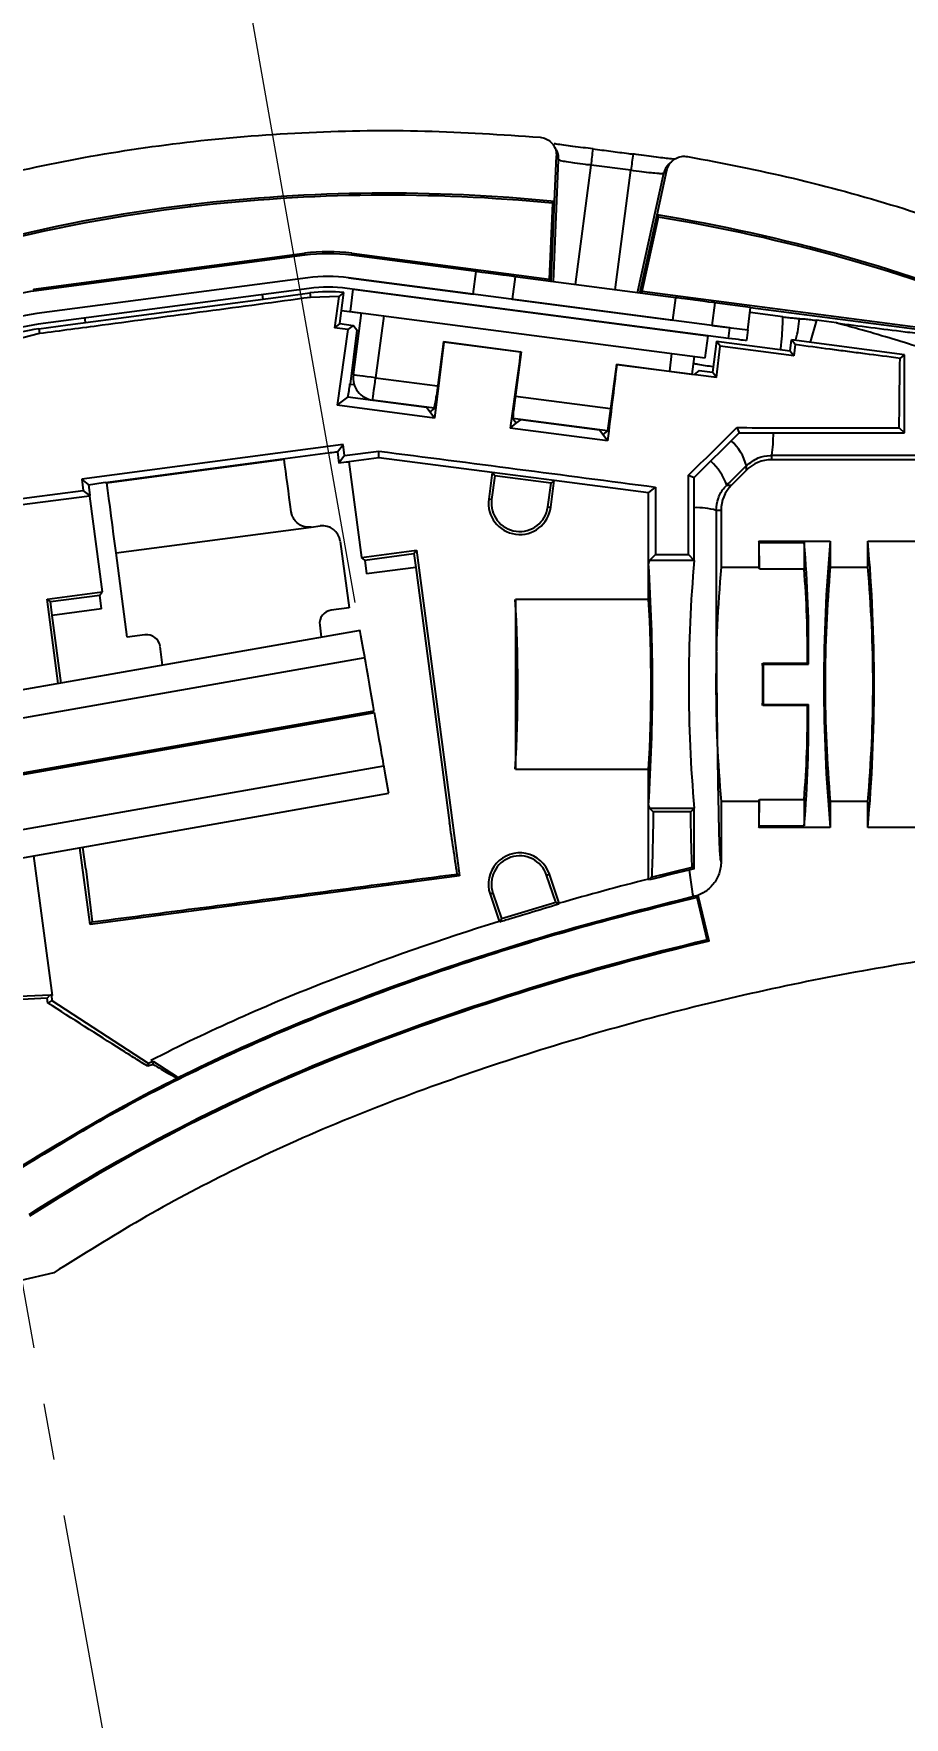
# Model space of a CAD drawing. Header units: millimetres. Extents: x 1 to 107, y 1 to 69.
# Drawn here: x 83.67 to 93.4, y 34.72 to 53.54 of the extents above; entities that cross this region are included whole.
import ezdxf

# ---------------------------------------------------------------- set-up
doc = ezdxf.new("R2010")
doc.units = ezdxf.units.MM
doc.header["$LTSCALE"] = 0.25
doc.linetypes.add('CENTERX2', pattern=[20.32, 12.7, -2.54, 2.54, -2.54])
doc.styles.add('SLDTEXTSTYLE0', font='TXT', dxfattribs={"width": 0.75})
doc.dimstyles.new('SLDDIMSTYLE0', dxfattribs={"dimtxt": 0.79375, "dimasz": 0.8255, "dimexe": 0, "dimexo": 0.0625, "dimgap": 0.198437, "dimtad": 0, "dimtih": 1, "dimtoh": 1, "dimrnd": 1e-09, "dimzin": 12, "dimdsep": 46, "dimtxsty": 'SLDTEXTSTYLE0', "dimsah": 1, "dimcen": 0.09, "dimadec": 0, "dimazin": 3, "dimtfac": 1, "dimtdec": 3, "dimtmove": 0, "dimatfit": 0, "dimfxl": 1, "dimfrac": 2, "dimtolj": 1, "dimtzin": 12, "dimarcsym": 0})
doc.dimstyles.new('SLDDIMSTYLE1', dxfattribs={"dimtxt": 0.79375, "dimasz": 0.8255, "dimexe": 0, "dimexo": 0.0625, "dimgap": 0.198437, "dimtad": 0, "dimtih": 1, "dimtoh": 1, "dimrnd": 1e-09, "dimzin": 12, "dimdsep": 46, "dimtxsty": 'SLDTEXTSTYLE0', "dimsah": 1, "dimcen": 0.09, "dimadec": 0, "dimazin": 3, "dimtfac": 1, "dimtofl": 0, "dimtmove": 0, "dimatfit": 3, "dimfxl": 1, "dimfrac": 2, "dimtolj": 1, "dimtzin": 12, "dimarcsym": 0})

# ---------------------------------------------------------------- blocks, each defined once
blk = doc.blocks.new('_D')
at = {"color": 7, "linetype": 'Continuous', "lineweight": 18}
for p, q in [((82.284, 46.634), (80.508, 56.707)), ((80.917, 44.924), (78.89, 56.421)), ((80.646, 55.925), (82.195, 56.198)), ((82.195, 56.198), (82.868, 56.198)), ((79.028, 55.64), (77.465, 55.364))]:
    blk.add_line(p, q, dxfattribs=at)
for centre, start, end in [((84.277, 56.117), 153.4349, 206.5651), ((83.809, 56.117), 333.4349, 26.5651)]:
    blk.add_arc(centre, 1.409, start, end, dxfattribs=at)
for points in [[(80.646, 55.925), (81.481, 55.943), (81.437, 56.193)], [(79.028, 55.64), (78.193, 55.621), (78.237, 55.371)]]:
    blk.add_solid(points, dxfattribs=at)
at = {"color": 7, "linetype": 'Continuous', "lineweight": 18, "insert": (83.017, 56.51), "char_height": 0.7937, "attachment_point": 1, "style": 'SLDTEXTSTYLE0'}
blk.add_mtext('1.64', dxfattribs=at)
blk = doc.blocks.new('_D_1')
at = {"color": 7, "linetype": 'Continuous', "lineweight": 18}
for p, q in [((87.265, 47.182), (85.881, 55.031)), ((86.019, 54.249), (83.774, 53.854)), ((80.917, 44.924), (79.339, 53.877)), ((79.476, 53.096), (81.721, 53.492))]:
    blk.add_line(p, q, dxfattribs=at)
for points in [[(86.019, 54.249), (85.184, 54.231), (85.228, 53.981)], [(79.476, 53.096), (80.311, 53.114), (80.267, 53.364)]]:
    blk.add_solid(points, dxfattribs=at)
at = {"color": 7, "linetype": 'Continuous', "lineweight": 18, "insert": (81.721, 54.066), "char_height": 0.7937, "attachment_point": 1, "style": 'SLDTEXTSTYLE0'}
blk.add_mtext('6.64', dxfattribs=at)

msp = doc.modelspace()

# ---------------------------------------------------------------- linework, layer by layer
at = {"color": 7, "linetype": 'Continuous', "lineweight": 25}
for p, q in [((89.494, 51.664), (89.515, 52.173)), ((90.348, 52.012), (89.904, 52.07)), ((90.64, 51.514), (90.75, 52.013)), ((85.425, 51.604), (85.423, 51.627)), ((89.47, 51.643), (89.434, 50.796)), ((89.455, 50.77), (89.494, 51.664)), ((89.494, 51.664), (89.47, 51.643)), ((90.447, 50.64), (90.64, 51.514)), ((90.474, 50.66), (90.657, 51.488)), ((90.657, 51.488), (90.64, 51.514)), ((83.672, 50.684), (86.7, 51.084)), ((86.703, 51.062), (83.675, 50.661)), ((86.7, 51.084), (86.703, 51.062)), ((87.227, 51.084), (87.224, 51.062)), ((88.618, 50.88), (87.224, 51.062)), ((87.227, 51.084), (89.434, 50.796)), ((88.585, 50.628), (88.618, 50.88)), ((89.053, 50.823), (89.02, 50.571)), ((90.849, 50.588), (89.053, 50.823)), ((83.672, 50.684), (83.675, 50.661)), ((86.736, 50.81), (83.709, 50.41)), ((86.752, 50.691), (83.724, 50.291)), ((86.434, 50.598), (86.758, 50.641)), ((86.758, 50.641), (86.765, 50.591)), ((87.14, 50.645), (87.083, 50.6)), ((87.094, 50.298), (87.14, 50.645)), ((91.439, 50.133), (87.176, 50.691)), ((91.455, 50.252), (87.191, 50.81)), ((87.191, 50.81), (88.585, 50.628)), ((87.213, 50.434), (87.245, 50.682)), ((87.245, 50.682), (91.211, 50.163)), ((89.434, 50.796), (89.455, 50.77)), ((90.447, 50.64), (90.474, 50.66)), ((90.474, 50.66), (93.725, 50.235)), ((84.055, 50.284), (86.434, 50.598)), ((86.236, 50.572), (86.229, 50.622)), ((87.083, 50.6), (86.765, 50.591)), ((87.083, 50.6), (87.034, 50.252)), ((89.02, 50.571), (90.816, 50.336)), ((90.816, 50.336), (90.849, 50.588)), ((91.284, 50.531), (91.251, 50.279)), ((91.686, 50.478), (91.284, 50.531)), ((91.653, 50.227), (91.686, 50.478)), ((83.731, 50.241), (84.055, 50.284)), ((87.094, 50.298), (87.034, 50.252)), ((87.094, 50.298), (87.244, 50.279)), ((87.346, 50.41), (87.113, 50.44)), ((87.244, 50.279), (87.183, 50.232)), ((87.213, 50.434), (91.179, 49.915)), ((87.286, 50.224), (87.244, 50.279)), ((87.246, 49.724), (87.337, 50.418)), ((87.585, 50.385), (87.494, 49.691)), ((91.251, 50.279), (91.653, 50.227)), ((92.047, 50.374), (91.679, 50.422)), ((92.644, 50.306), (92.421, 50.335)), ((83.738, 50.187), (83.381, 50.094)), ((83.731, 50.241), (83.738, 50.187)), ((87.183, 50.232), (87.034, 50.252)), ((87.183, 50.232), (87.066, 49.385)), ((87.286, 50.224), (87.208, 49.623)), ((87.286, 50.224), (87.311, 50.221)), ((88.257, 50.092), (88.153, 49.242)), ((88.252, 50.098), (88.174, 49.496)), ((88.252, 50.098), (88.257, 50.092)), ((88.252, 50.098), (89.122, 49.984)), ((89.115, 49.979), (88.257, 50.092)), ((91.179, 49.915), (91.211, 50.163)), ((91.304, 50.101), (91.259, 49.754)), ((91.346, 50.046), (91.304, 50.101)), ((91.304, 50.101), (92.127, 49.993)), ((91.439, 50.133), (91.455, 50.252)), ((91.653, 50.227), (91.638, 50.108)), ((92.127, 49.993), (92.143, 50.116)), ((92.184, 50.063), (92.143, 50.116)), ((93.404, 49.951), (92.143, 50.116)), ((89.122, 49.984), (89.043, 49.383)), ((89.122, 49.984), (89.115, 49.979)), ((91.055, 49.932), (91.029, 49.734)), ((91.305, 49.694), (91.346, 50.046)), ((92.169, 49.938), (91.346, 50.046)), ((92.127, 49.993), (92.169, 49.938)), ((92.184, 50.063), (92.169, 49.938)), ((93.356, 49.91), (93.404, 49.951)), ((93.404, 49.076), (93.404, 49.951)), ((90.185, 49.845), (90.087, 49.1)), ((90.185, 49.845), (90.189, 49.839)), ((90.185, 49.845), (91.054, 49.731)), ((91.305, 49.694), (90.189, 49.839)), ((91.109, 49.773), (91.054, 49.731)), ((91.109, 49.773), (91.259, 49.754)), ((91.305, 49.694), (91.259, 49.754)), ((87.066, 49.385), (87.183, 49.475)), ((88.153, 49.242), (87.066, 49.385)), ((88.062, 49.36), (87.183, 49.475)), ((88.151, 49.353), (87.461, 49.444)), ((88.1, 49.311), (88.062, 49.36)), ((88.149, 49.348), (88.1, 49.311)), ((88.153, 49.242), (88.1, 49.311)), ((88.997, 49.131), (89.066, 49.184)), ((90.086, 48.988), (88.997, 49.131)), ((90.087, 49.1), (89.028, 49.239)), ((89.066, 49.184), (89.029, 49.233)), ((89.066, 49.184), (89.116, 49.222)), ((89.995, 49.107), (89.116, 49.222)), ((91.531, 49.135), (91.556, 49.076)), ((93.347, 49.133), (93.404, 49.076)), ((87.13, 48.946), (84.211, 48.558)), ((87.067, 48.863), (87.13, 48.946)), ((87.147, 48.822), (87.13, 48.946)), ((90.033, 49.058), (89.995, 49.107)), ((90.087, 49.1), (90.033, 49.058)), ((90.086, 48.988), (90.033, 49.058)), ((91.056, 48.576), (91.556, 49.076)), ((91.556, 49.076), (93.404, 49.076)), ((86.986, 48.853), (84.472, 48.52)), ((84.49, 48.52), (86.473, 48.782)), ((87.067, 48.863), (87.083, 48.739)), ((87.147, 48.822), (87.083, 48.739)), ((87.147, 48.822), (87.532, 48.873)), ((87.532, 48.799), (87.194, 48.754)), ((87.194, 48.754), (87.335, 47.683)), ((87.532, 48.799), (87.532, 48.873)), ((88.797, 48.633), (87.532, 48.799)), ((91.921, 48.824), (91.921, 48.776)), ((94.576, 48.776), (91.921, 48.776)), ((88.797, 48.633), (88.758, 48.336)), ((88.825, 48.597), (88.791, 48.332)), ((89.491, 48.543), (88.797, 48.633)), ((88.825, 48.597), (88.797, 48.633)), ((89.455, 48.515), (88.825, 48.597)), ((90.992, 48.603), (91.056, 48.576)), ((91.056, 47.651), (91.056, 48.576)), ((91.638, 48.659), (91.473, 48.493)), ((91.638, 48.659), (91.638, 48.71)), ((84.211, 48.558), (84.227, 48.434)), ((84.285, 48.501), (84.211, 48.558)), ((84.301, 48.377), (84.227, 48.434)), ((84.285, 48.501), (84.301, 48.377)), ((84.297, 48.371), (84.301, 48.377)), ((89.42, 48.249), (89.455, 48.515)), ((89.452, 48.245), (89.491, 48.543)), ((89.455, 48.515), (89.491, 48.543)), ((90.546, 48.405), (89.491, 48.543)), ((90.546, 48.405), (90.621, 48.471)), ((90.546, 47.614), (90.546, 48.405)), ((91.42, 48.493), (91.473, 48.493)), ((84.297, 48.371), (83.151, 48.22)), ((84.297, 48.371), (84.438, 47.3)), ((88.791, 48.332), (88.758, 48.336)), ((89.42, 48.249), (89.452, 48.245)), ((91.356, 48.21), (91.3, 48.21)), ((91.356, 48.21), (91.356, 47.576)), ((84.594, 47.735), (86.775, 48.023)), ((86.775, 48.023), (86.874, 48.036)), ((87.098, 47.864), (87.197, 47.121)), ((91.776, 47.866), (92.576, 47.866)), ((91.776, 47.866), (91.776, 47.576)), ((91.783, 47.85), (92.283, 47.85)), ((91.784, 47.555), (91.783, 47.85)), ((92.283, 47.85), (92.284, 47.555)), ((92.576, 47.866), (92.576, 47.576)), ((92.996, 47.866), (93.891, 47.866)), ((92.996, 47.576), (92.996, 47.866)), ((84.718, 46.793), (84.594, 47.735)), ((87.335, 47.683), (87.951, 47.764)), ((87.372, 47.655), (87.335, 47.683)), ((87.372, 47.655), (87.923, 47.728)), ((87.372, 47.655), (87.392, 47.5)), ((87.923, 47.728), (87.951, 47.764)), ((87.923, 47.728), (87.944, 47.573)), ((87.951, 47.764), (88.432, 44.124)), ((90.623, 47.717), (90.557, 47.651)), ((91.056, 47.651), (90.557, 47.651)), ((90.623, 47.717), (90.99, 47.717)), ((91.056, 47.651), (90.99, 47.717)), ((87.944, 47.573), (87.392, 47.5)), ((87.944, 47.573), (88.321, 44.718)), ((90.546, 47.214), (90.546, 47.614)), ((91.356, 47.576), (91.776, 47.576)), ((91.784, 47.555), (92.284, 47.555)), ((92.576, 47.576), (92.996, 47.576)), ((83.822, 47.218), (84.438, 47.3)), ((83.859, 47.19), (84.41, 47.263)), ((84.41, 47.263), (84.438, 47.3)), ((84.431, 47.108), (84.41, 47.263)), ((83.947, 46.274), (83.822, 47.218)), ((83.859, 47.19), (83.822, 47.218)), ((83.879, 47.035), (83.859, 47.19)), ((84.431, 47.108), (83.879, 47.035)), ((87.197, 47.121), (86.998, 47.095)), ((90.546, 47.214), (89.056, 47.214)), ((89.056, 47.214), (89.056, 45.318)), ((87.32, 46.869), (82.396, 46.001)), ((83.979, 46.28), (83.879, 47.035)), ((86.869, 46.926), (86.887, 46.793)), ((84.916, 46.819), (84.718, 46.793)), ((85.113, 46.48), (85.085, 46.69)), ((87.374, 46.561), (82.45, 45.693)), ((91.821, 46.502), (92.321, 46.502)), ((91.831, 46.491), (91.821, 46.502)), ((92.321, 46.502), (92.331, 46.491)), ((91.831, 46.491), (92.331, 46.491)), ((82.554, 45.102), (87.478, 45.97)), ((87.483, 45.946), (82.559, 45.078)), ((87.352, 45.948), (87.354, 45.931)), ((87.354, 45.931), (87.355, 45.923)), ((91.821, 46.031), (91.831, 46.041)), ((91.821, 46.031), (92.321, 46.031)), ((91.831, 46.041), (92.331, 46.041)), ((92.331, 46.041), (92.321, 46.031)), ((84.07, 45.344), (84.067, 45.369)), ((84.102, 45.35), (84.099, 45.374)), ((82.663, 44.487), (87.587, 45.355)), ((89.056, 45.318), (90.546, 45.318)), ((90.546, 44.918), (90.546, 45.318)), ((82.717, 44.179), (87.641, 45.047)), ((90.546, 44.089), (90.546, 44.918)), ((90.557, 44.881), (90.598, 44.84)), ((90.557, 44.881), (91.056, 44.881)), ((91.016, 44.841), (90.598, 44.84)), ((91.016, 44.841), (91.056, 44.881)), ((91.056, 44.202), (91.056, 44.881)), ((91.356, 44.956), (91.356, 44.281)), ((91.776, 44.956), (91.356, 44.956)), ((91.776, 44.956), (91.776, 44.666)), ((91.783, 44.682), (91.784, 44.978)), ((91.784, 44.978), (92.284, 44.978)), ((92.284, 44.978), (92.283, 44.682)), ((92.576, 44.956), (92.576, 44.666)), ((92.996, 44.956), (92.576, 44.956)), ((92.996, 44.666), (92.996, 44.956)), ((92.576, 44.666), (91.776, 44.666)), ((91.783, 44.682), (92.283, 44.682)), ((93.796, 44.666), (92.996, 44.666)), ((84.303, 43.579), (84.19, 44.439)), ((84.254, 44.202), (84.222, 44.444)), ((83.881, 42.786), (83.674, 44.348)), ((84.254, 44.202), (84.327, 43.609)), ((88.432, 44.124), (84.303, 43.579)), ((88.406, 44.145), (88.432, 44.124)), ((89.406, 44.132), (89.437, 44.143)), ((89.508, 43.829), (89.406, 44.132)), ((89.546, 43.818), (89.437, 44.143)), ((90.557, 44.08), (90.546, 44.089)), ((90.579, 44.109), (90.557, 44.08)), ((90.579, 44.109), (91.033, 44.22)), ((91.033, 44.22), (91.056, 44.202)), ((88.804, 43.931), (88.773, 43.92)), ((88.773, 43.92), (88.875, 43.616)), ((88.804, 43.931), (88.9, 43.646)), ((91.101, 43.904), (91.048, 43.892)), ((91.2, 43.408), (91.088, 43.883)), ((91.221, 43.395), (91.101, 43.904)), ((88.9, 43.646), (89.508, 43.829)), ((89.508, 43.829), (89.542, 43.811)), ((89.542, 43.811), (89.546, 43.818)), ((84.327, 43.609), (84.303, 43.579)), ((88.883, 43.612), (88.875, 43.616)), ((88.9, 43.646), (88.883, 43.612)), ((91.2, 43.408), (91.221, 43.395)), ((83.824, 42.756), (81.524, 42.638)), ((81.559, 42.687), (83.857, 42.796)), ((83.824, 42.756), (83.857, 42.796)), ((83.832, 42.702), (83.824, 42.756)), ((83.877, 42.73), (83.832, 42.702)), ((83.857, 42.796), (83.87, 42.785)), ((83.881, 42.786), (83.87, 42.785)), ((83.87, 42.785), (83.877, 42.73)), ((83.877, 42.73), (84.953, 42.032)), ((87.261, 42.185), (87.268, 42.169)), ((84.953, 42.032), (84.949, 41.996)), ((85.008, 42.017), (84.949, 41.996)), ((84.953, 42.032), (84.999, 42.048)), ((84.982, 42.059), (84.999, 42.048)), ((84.999, 42.048), (85.011, 42.047)), ((85.008, 42.017), (85.011, 42.047)), ((85.011, 42.047), (85.275, 41.876)), ((85.283, 41.864), (85.252, 41.847)), ((85.275, 41.876), (85.283, 41.864))]:
    msp.add_line(p, q, dxfattribs=at)
at = {"color": 8, "linetype": 'Continuous', "lineweight": 25}
for p, q in [((89.482, 50.767), (89.54, 52.131)), ((89.729, 50.734), (89.904, 52.07)), ((90.173, 50.676), (90.348, 52.012)), ((90.421, 50.644), (90.715, 51.979)), ((91.686, 50.478), (93.72, 50.212)), ((92.421, 50.335), (92.353, 50.089)), ((90.781, 49.767), (90.807, 49.964)), ((87.208, 49.623), (87.255, 49.617)), ((87.494, 49.691), (88.187, 49.601)), ((89.057, 49.487), (90.12, 49.348))]:
    msp.add_line(p, q, dxfattribs=at)
at = {"color": 7, "linetype": 'CENTERX2', "lineweight": 18}
msp.add_line((82.214, 46.973), (84.654, 33.389), dxfattribs=at)
at = {"color": 8, "linetype": 'Continuous', "lineweight": 25, "flags": 128}
for points in [[(89.513, 52.241), (89.513, 52.241), (89.527, 52.212)], [(91, 44.189), (91.013, 44.081), (91.028, 43.977), (91.038, 43.919), (91.046, 43.893), (91.048, 43.892), (91.048, 43.892)]]:
    msp.add_lwpolyline(points, dxfattribs=at)
at = {"color": 7, "linetype": 'Continuous', "lineweight": 25, "flags": 128}
for points in [[(89.053, 50.823), (89.036, 50.825), (88.989, 50.831), (88.919, 50.84), (88.836, 50.851), (88.752, 50.862), (88.682, 50.871), (88.635, 50.877), (88.618, 50.88)], [(91.284, 50.531), (91.267, 50.533), (91.22, 50.539), (91.15, 50.549), (91.067, 50.559), (90.983, 50.57), (90.913, 50.58), (90.866, 50.586), (90.849, 50.588)], [(84.253, 50.31), (84.249, 50.345), (84.247, 50.36)], [(91.638, 50.108), (91.634, 50.108), (91.623, 50.11), (91.604, 50.112), (91.58, 50.115), (91.55, 50.119), (91.515, 50.124), (91.478, 50.128), (91.439, 50.133)], [(87.494, 49.691), (87.445, 49.698), (87.399, 49.704), (87.356, 49.709), (87.319, 49.714), (87.288, 49.718), (87.265, 49.721), (87.251, 49.723), (87.246, 49.724)], [(87.461, 49.444), (87.462, 49.448), (87.464, 49.462), (87.467, 49.485), (87.471, 49.516), (87.476, 49.554), (87.481, 49.597), (87.488, 49.643), (87.494, 49.691)], [(88.062, 49.365), (88.062, 49.364), (88.062, 49.36)], [(89.116, 49.222), (89.117, 49.226), (89.117, 49.227)], [(89.994, 49.112), (89.994, 49.111), (89.995, 49.107)], [(86.55, 48.195), (86.54, 48.275), (86.529, 48.354), (86.519, 48.43), (86.509, 48.506), (86.5, 48.579), (86.49, 48.649), (86.481, 48.717), (86.473, 48.782)], [(83.072, 48.281), (83.65, 48.357), (84.227, 48.434)], [(84.594, 47.735), (84.58, 47.841), (84.566, 47.946), (84.552, 48.05), (84.539, 48.151), (84.526, 48.249), (84.513, 48.344), (84.501, 48.434), (84.49, 48.52)], [(87.374, 46.561), (87.372, 46.574), (87.356, 46.665), (87.341, 46.747), (87.33, 46.813), (87.322, 46.855), (87.32, 46.869)], [(87.478, 45.97), (87.476, 45.985), (87.468, 46.027), (87.457, 46.092), (87.442, 46.175), (87.426, 46.266), (87.41, 46.357), (87.396, 46.44), (87.384, 46.505), (87.377, 46.547), (87.374, 46.561)], [(87.587, 45.355), (87.584, 45.369), (87.577, 45.411), (87.565, 45.477), (87.551, 45.559), (87.535, 45.65), (87.519, 45.742), (87.504, 45.824), (87.493, 45.889), (87.485, 45.931), (87.483, 45.946)], [(84.926, 45.495), (84.923, 45.498), (84.908, 45.517)], [(87.641, 45.047), (87.639, 45.062), (87.631, 45.104), (87.62, 45.169), (87.605, 45.251), (87.589, 45.343), (87.587, 45.355)], [(91.088, 43.883), (91.094, 43.894), (91.097, 43.899), (91.101, 43.904)], [(83.898, 39.688), (83.513, 39.595), (83.129, 39.502), (82.745, 39.409), (82.361, 39.315)]]:
    msp.add_lwpolyline(points, dxfattribs=at)
at = {"color": 7, "linetype": 'Continuous', "lineweight": 25}
for centre, radius, start, end in [((89.341, 52.14), 0.199, 357.4418, 21.2716), ((53.726, 56.404), 36.437, 353.1676, 353.4543), ((136.879, 45.531), 46.981, 171.8481, 172.0704), ((90.91, 51.937), 0.199, 134.0715, 167.6562), ((87.453, 34.446), 17.3, 96.7392, 112.8095), ((87.453, 34.446), 17.277, 96.7392, 112.7373), ((87.629, 32.952), 18.804, 84.3105, 96.7392), ((87.629, 32.952), 18.782, 84.3759, 96.7392), ((87.629, 32.952), 18.804, 67.7584, 80.7876), ((87.629, 32.952), 18.782, 67.8117, 80.7222), ((86.965, 49.079), 2.023, 82.5491, 97.5298), ((86.965, 49.079), 2, 82.5491, 97.5299), ((86.965, 49.079), 1.746, 82.5488, 97.5302), ((83.937, 48.679), 2, 97.53, 114.6859), ((86.965, 49.079), 1.626, 82.5489, 97.5299), ((86.965, 49.079), 1.576, 83.6398, 97.5301), ((83.937, 48.679), 1.746, 97.5298, 114.6861), ((83.937, 48.679), 1.626, 97.53, 114.6857), ((83.937, 48.679), 1.576, 97.53, 113.595), ((87.494, 49.691), 0.25, 172.5488, 262.5493), ((86.046, 49.739), 1.167, 346.933, 354.3022), ((87.013, 49.612), 1.167, 346.9326, 354.3028), ((90.195, 49.196), 1.167, 170.7956, 178.1654), ((87.679, 43.621), 5.277, 96.6616, 97.5459), ((91.921, 48.376), 0.4, 90.0026, 135.022), ((87.257, 47.442), 1.309, 92.7417, 97.6376), ((84.809, 45.766), 2.775, 96.9852, 100.8607), ((91.756, 48.21), 0.4, 135.0134, 179.9969), ((89.105, 48.291), 0.35, 172.5491, 352.5491), ((89.105, 48.291), 0.317, 172.5491, 352.549), ((86.9, 47.838), 0.2, 7.53, 97.5299), ((91.763, 47.85), 0.0203, 0.4108, 52.1865), ((79.726, 46.731), 12.608, 358.9084, 5.0916), ((110.572, 46.266), 18.068, 174.9194, 185.0806), ((74.999, 46.266), 18.068, 354.9194, 5.0806), ((90.604, 47.617), 0.0584, 144.0146, 182.523), ((106.621, 46.266), 15.627, 174.9152, 185.0848), ((69.678, 46.266), 20.911, 356.3036, 3.6964), ((106.078, 46.266), 14.78, 174.915, 185.085), ((91.754, 47.556), 0.0296, 358.3824, 43.799), ((81.378, 46.647), 10.943, 359.2397, 4.7603), ((107.298, 46.266), 14.78, 174.9151, 185.0849), ((78.274, 46.266), 14.78, 354.915, 5.085), ((87.018, 46.946), 0.15, 97.5298, 187.5303), ((72.526, 46.266), 16.557, 356.7167, 3.2833), ((74.016, 46.266), 16.557, 356.7167, 3.2833), ((84.936, 46.671), 0.15, 7.5303, 97.5297), ((54.647, 46.266), 37.174, 359.6373, 0.3627), ((46.195, 46.266), 45.636, 359.7175, 0.2825), ((78.954, 45.828), 13.379, 355.0867, 0.9133), ((81.378, 45.886), 10.943, 355.2397, 0.7603), ((90.604, 44.916), 0.0584, 177.4763, 215.9862), ((91.754, 44.977), 0.0296, 316.2024, 1.6171), ((91.763, 44.682), 0.0203, 307.8179, 359.5835), ((89.105, 44.031), 0.35, 18.5217, 198.5217), ((89.105, 44.031), 0.317, 18.5217, 198.5216), ((98.154, 14.051), 30.986, 104.2141, 106.1294), ((98.154, 14.053), 30.973, 103.2481, 104.1982), ((98.154, 14.051), 30.986, 107.4243, 111.1653), ((98.154, 14.051), 30.169, 103.3268, 111.1653), ((98.154, 14.051), 30.151, 103.2937, 111.1653), ((94.596, 23.242), 21.131, 111.1653, 117.0623), ((94.596, 23.242), 20.314, 111.1653, 122.7056), ((94.596, 23.242), 20.296, 111.1653, 122.7138)]:
    msp.add_arc(centre, radius, start, end, dxfattribs=at)
at = {"color": 8, "linetype": 'Continuous', "lineweight": 25}
for centre, radius, start, end in [((91.098, 48.573), 0.557, 14.251, 48.36), ((90.539, 49.054), 1.401, 350.5622, 0.9075), ((90.805, 48.275), 0.652, 19.5017, 48.1278), ((91.091, 47.522), 0.719, 73.1642, 92.8389)]:
    msp.add_arc(centre, radius, start, end, dxfattribs=at)
at = {"color": 7, "linetype": 'Continuous', "lineweight": 25}
for points, knots in [([(80.682, 51.123), (81.066, 51.271), (81.835, 51.565), (83.023, 51.906), (84.232, 52.169), (85.477, 52.351), (86.75, 52.45), (88.044, 52.469), (88.903, 52.411), (89.332, 52.382)], [0, 0, 0, 0, 0.139865, 0.279788, 0.419976, 0.560355, 0.707307, 0.853864, 1, 1, 1, 1]), ([(89.332, 52.382), (89.355, 52.378), (89.399, 52.369), (89.45, 52.333), (89.477, 52.302), (89.487, 52.286), (89.488, 52.283)], [0, 0, 0, 0, 0.353177, 0.706333, 0.958447, 1, 1, 1, 1]), ([(89.513, 52.241), (89.511, 52.244), (89.502, 52.259), (89.494, 52.273), (89.488, 52.284)], [0, 0, 0, 0, 0.226861, 1, 1, 1, 1]), ([(89.488, 52.283), (89.489, 52.281), (89.494, 52.273), (89.5, 52.259), (89.509, 52.236), (89.515, 52.207), (89.515, 52.185), (89.515, 52.173)], [0, 0, 0, 0, 0.0688677, 0.2393321, 0.4114511, 0.7015213, 1, 1, 1, 1]), ([(89.925, 52.251), (89.888, 52.256), (89.813, 52.265), (89.703, 52.278), (89.603, 52.292), (89.533, 52.302), (89.497, 52.308), (89.49, 52.309)], [0, 0, 0, 0, 0.257422, 0.5165279, 0.7514446, 0.9474605, 1, 1, 1, 1]), ([(89.54, 52.131), (89.535, 52.14), (89.526, 52.154), (89.518, 52.168), (89.515, 52.173)], [0, 0, 0, 0, 0.656206, 1, 1, 1, 1]), ([(89.925, 52.251), (89.958, 52.247), (90.024, 52.239), (90.124, 52.226), (90.223, 52.213), (90.306, 52.202), (90.356, 52.195), (90.373, 52.193)], [0, 0, 0, 0, 0.221424, 0.442853, 0.664297, 0.885747, 1, 1, 1, 1]), ([(90.836, 52.136), (90.825, 52.137), (90.789, 52.14), (90.721, 52.148), (90.628, 52.159), (90.521, 52.173), (90.434, 52.184), (90.384, 52.192), (90.373, 52.193)], [0, 0, 0, 0, 0.07197, 0.233026, 0.439557, 0.674244, 0.927818, 1, 1, 1, 1]), ([(90.807, 52.114), (90.809, 52.116), (90.821, 52.128), (90.855, 52.151), (90.912, 52.172), (90.958, 52.169), (90.98, 52.167)], [0, 0, 0, 0, 0.042661, 0.282568, 0.641272, 1, 1, 1, 1]), ([(90.98, 52.167), (91.375, 52.091), (92.165, 51.938), (93.33, 51.617), (94.544, 51.204), (95.8, 50.687), (96.644, 50.243), (97.066, 50.022)], [0, 0, 0, 0, 0.1859674, 0.372274, 0.5589064, 0.7792469, 1, 1, 1, 1]), ([(89.904, 52.07), (89.882, 52.072), (89.822, 52.079), (89.729, 52.09), (89.639, 52.106), (89.576, 52.113), (89.548, 52.127), (89.54, 52.131)], [0, 0, 0, 0, 0.178789, 0.492911, 0.751833, 0.9267, 1, 1, 1, 1]), ([(90.715, 51.979), (90.712, 51.978), (90.694, 51.971), (90.646, 51.978), (90.568, 51.982), (90.464, 51.996), (90.388, 52.007), (90.348, 52.012)], [0, 0, 0, 0, 0.027393, 0.156375, 0.378863, 0.670877, 1, 1, 1, 1]), ([(90.75, 52.013), (90.746, 52.009), (90.734, 51.998), (90.723, 51.986), (90.715, 51.979)], [0, 0, 0, 0, 0.34288, 1, 1, 1, 1]), ([(90.75, 52.013), (90.753, 52.023), (90.759, 52.045), (90.772, 52.071), (90.787, 52.092), (90.798, 52.105), (90.805, 52.112), (90.807, 52.114)], [0, 0, 0, 0, 0.283092, 0.574403, 0.752243, 0.932053, 1, 1, 1, 1]), ([(90.807, 52.114), (90.806, 52.113), (90.794, 52.102), (90.782, 52.09), (90.771, 52.08)], [0, 0, 0, 0, 0.055228, 1, 1, 1, 1]), ([(86.765, 50.591), (86.378, 50.538), (85.601, 50.434), (84.592, 50.3), (83.971, 50.217), (83.738, 50.187)], [0, 0, 0, 0, 0.384126, 0.769284, 1, 1, 1, 1]), ([(92.047, 50.374), (92.069, 50.371), (92.111, 50.366), (92.167, 50.36), (92.207, 50.356), (92.227, 50.354), (92.233, 50.354)], [0, 0, 0, 0, 0.356091, 0.672108, 0.910907, 1, 1, 1, 1]), ([(92.233, 50.354), (92.247, 50.353), (92.282, 50.351), (92.341, 50.345), (92.389, 50.339), (92.416, 50.335), (92.421, 50.335)], [0, 0, 0, 0, 0.222505, 0.565548, 0.932882, 1, 1, 1, 1]), ([(94.925, 49.552), (94.702, 49.637), (94.257, 49.808), (93.579, 50.035), (93.04, 50.198), (92.726, 50.283), (92.644, 50.306)], [0, 0, 0, 0, 0.296907, 0.594764, 0.892875, 1, 1, 1, 1]), ([(92.644, 50.306), (92.772, 50.289), (93.028, 50.256), (93.321, 50.219), (93.521, 50.194), (93.606, 50.185), (93.666, 50.178), (93.693, 50.177), (93.707, 50.174), (93.711, 50.175), (93.711, 50.175)], [0, 0, 0, 0, 0.362383, 0.719992, 0.82247, 0.923735, 0.96072, 0.989854, 0.998916, 1, 1, 1, 1]), ([(89.115, 49.979), (89.096, 49.839), (89.056, 49.557), (89.017, 49.274), (88.997, 49.131)], [0, 0, 0, 0, 0.494582, 1, 1, 1, 1]), ([(93.356, 49.91), (93.226, 49.927), (93.031, 49.952), (92.77, 49.986), (92.51, 50.02), (92.314, 50.046), (92.184, 50.063)], [0, 0, 0, 0, 0.333186, 0.499862, 0.666351, 1, 1, 1, 1]), ([(93.347, 49.133), (93.348, 49.264), (93.35, 49.46), (93.353, 49.719), (93.355, 49.847), (93.356, 49.91)], [0, 0, 0, 0, 0.507499, 0.757561, 1, 1, 1, 1]), ([(90.189, 49.839), (90.173, 49.699), (90.139, 49.415), (90.104, 49.132), (90.086, 48.988)], [0, 0, 0, 0, 0.4936031, 1, 1, 1, 1]), ([(91.267, 49.814), (91.21, 49.823), (91.136, 49.835), (91.062, 49.848), (91.045, 49.852)], [0, 0, 0, 0, 0.762922, 1, 1, 1, 1]), ([(90.992, 48.603), (91.082, 48.692), (91.262, 48.869), (91.441, 49.047), (91.531, 49.135)], [0, 0, 0, 0, 0.501422, 1, 1, 1, 1]), ([(91.531, 49.135), (91.834, 49.135), (92.439, 49.134), (93.044, 49.133), (93.347, 49.133)], [0, 0, 0, 0, 0.4997966, 1, 1, 1, 1]), ([(87.532, 48.873), (88.047, 48.806), (89.077, 48.673), (90.106, 48.538), (90.621, 48.471)], [0, 0, 0, 0, 0.49988, 1, 1, 1, 1]), ([(91.638, 48.71), (91.681, 48.743), (91.759, 48.804), (91.865, 48.824), (91.916, 48.824), (91.921, 48.824)], [0, 0, 0, 0, 0.507602, 0.946041, 1, 1, 1, 1]), ([(94.531, 48.821), (94.383, 48.822), (93.98, 48.823), (93.11, 48.822), (92.388, 48.823), (91.921, 48.824)], [0, 0, 0, 0, 0.169858, 0.463995, 1, 1, 1, 1]), ([(90.99, 47.717), (90.99, 47.865), (90.99, 48.16), (90.991, 48.455), (90.992, 48.603)], [0, 0, 0, 0, 0.5000036, 1, 1, 1, 1]), ([(91.638, 48.71), (91.588, 48.66), (91.515, 48.587), (91.442, 48.515), (91.42, 48.493)], [0, 0, 0, 0, 0.696277, 1, 1, 1, 1]), ([(90.621, 48.471), (90.622, 48.346), (90.623, 48.095), (90.623, 47.843), (90.623, 47.717)], [0, 0, 0, 0, 0.498299, 1, 1, 1, 1]), ([(91.3, 48.21), (91.305, 48.257), (91.315, 48.349), (91.371, 48.442), (91.411, 48.484), (91.42, 48.493)], [0, 0, 0, 0, 0.442591, 0.881715, 1, 1, 1, 1]), ([(86.775, 48.023), (86.752, 48.023), (86.707, 48.021), (86.643, 48.047), (86.592, 48.092), (86.56, 48.144), (86.553, 48.181), (86.55, 48.195)], [0, 0, 0, 0, 0.214641, 0.429276, 0.643503, 0.856075, 1, 1, 1, 1]), ([(91.3, 48.21), (91.299, 48.04), (91.299, 47.698), (91.299, 47.181), (91.302, 46.661), (91.306, 46.208), (91.31, 45.825), (91.314, 45.551), (91.317, 45.321), (91.32, 45.133), (91.324, 44.948), (91.327, 44.803), (91.329, 44.697), (91.33, 44.632), (91.332, 44.57), (91.334, 44.513), (91.336, 44.462), (91.338, 44.416), (91.341, 44.376), (91.344, 44.339), (91.346, 44.309), (91.351, 44.291), (91.352, 44.282), (91.355, 44.282), (91.356, 44.281)], [0, 0, 0, 0, 0.130105, 0.261163, 0.394356, 0.526393, 0.607203, 0.686656, 0.735198, 0.782998, 0.830118, 0.876368, 0.893544, 0.910379, 0.926234, 0.940905, 0.953913, 0.96553, 0.97574, 0.984268, 0.994554, 0.997692, 0.999406, 1, 1, 1, 1]), ([(90.598, 44.84), (90.595, 44.693), (90.592, 44.5), (90.586, 44.266), (90.582, 44.169), (90.58, 44.119), (90.579, 44.109)], [0, 0, 0, 0, 0.60235, 0.793328, 0.961545, 1, 1, 1, 1]), ([(91.033, 44.22), (91.03, 44.279), (91.025, 44.408), (91.02, 44.615), (91.017, 44.764), (91.016, 44.841)], [0, 0, 0, 0, 0.282763, 0.626605, 1, 1, 1, 1]), ([(88.406, 44.145), (88.392, 44.239), (88.363, 44.431), (88.335, 44.622), (88.321, 44.718)], [0, 0, 0, 0, 0.495225, 1, 1, 1, 1]), ([(91.356, 44.281), (91.355, 44.259), (91.352, 44.214), (91.335, 44.149), (91.307, 44.087), (91.27, 44.031), (91.223, 43.981), (91.17, 43.941), (91.111, 43.91), (91.069, 43.898), (91.048, 43.892)], [0, 0, 0, 0, 0.124254, 0.252112, 0.376366, 0.50422, 0.62851, 0.756405, 0.876579, 1, 1, 1, 1]), ([(84.327, 43.609), (84.666, 43.653), (85.345, 43.742), (86.364, 43.875), (87.385, 44.01), (88.065, 44.1), (88.406, 44.145)], [0, 0, 0, 0, 0.249425, 0.499286, 0.749631, 1, 1, 1, 1]), ([(91.048, 43.892), (90.603, 43.779), (89.712, 43.554), (88.396, 43.144), (87.1, 42.677), (85.829, 42.143), (84.596, 41.525), (83.811, 41.046), (83.418, 40.807)], [0, 0, 0, 0, 0.166655, 0.333274, 0.499952, 0.666534, 0.83325, 1, 1, 1, 1]), ([(91.088, 43.883), (90.684, 43.782), (89.875, 43.58), (88.679, 43.217), (87.535, 42.82), (86.446, 42.389), (85.411, 41.919), (84.4, 41.39), (83.75, 40.99), (83.425, 40.791)], [0, 0, 0, 0, 0.1504681, 0.3010631, 0.4516508, 0.5879895, 0.7243011, 0.8621489, 1, 1, 1, 1]), ([(88.883, 43.612), (88.926, 43.625), (89.036, 43.659), (89.256, 43.726), (89.432, 43.778), (89.542, 43.811)], [0, 0, 0, 0, 0.197332, 0.500248, 1, 1, 1, 1]), ([(95.739, 43.428), (95.321, 43.389), (94.485, 43.31), (93.239, 43.123), (91.989, 42.884), (90.74, 42.588), (89.492, 42.234), (88.261, 41.828), (87.05, 41.366), (85.917, 40.852), (84.864, 40.294), (84.22, 39.89), (83.898, 39.688)], [0, 0, 0, 0, 0.100451, 0.20095, 0.301403, 0.404777, 0.508153, 0.611545, 0.714928, 0.818238, 0.908968, 1, 1, 1, 1]), ([(84.949, 41.996), (84.902, 42.024), (84.803, 42.085), (84.431, 42.32), (84.105, 42.528), (83.832, 42.702)], [0, 0, 0, 0, 0.123861, 0.263907, 1, 1, 1, 1]), ([(85.008, 42.017), (85.037, 41.999), (85.092, 41.966), (85.166, 41.922), (85.224, 41.891), (85.259, 41.87), (85.278, 41.865), (85.283, 41.864)], [0, 0, 0, 0, 0.327428, 0.608359, 0.8151, 0.950146, 1, 1, 1, 1])]:
    msp.add_open_spline(points, degree=3, knots=knots, dxfattribs=at)
at = {"color": 8, "linetype": 'Continuous', "lineweight": 25}
for points, knots in [([(92.022, 50.007), (92.024, 50.024), (92.038, 50.131), (92.044, 50.254), (92.047, 50.359), (92.047, 50.374)], [0, 0, 0, 0, 0.1442186, 0.8793521, 1, 1, 1, 1]), ([(92.187, 50.11), (92.188, 50.114), (92.214, 50.193), (92.224, 50.276), (92.233, 50.354)], [0, 0, 0, 0, 0.050262, 1, 1, 1, 1])]:
    msp.add_open_spline(points, degree=3, knots=knots, dxfattribs=at)

# ---------------------------------------------------------------- dimensions: what is measured, and where the dimension line sits
at = {"color": 7, "linetype": 'Continuous', "lineweight": 18}
dim = msp.add_linear_dim(base=(80.646, 55.925), p1=(80.972, 44.612), p2=(82.339, 46.321), angle=10, text='(<>)', dimstyle='SLDDIMSTYLE0', dxfattribs=at)
dim.commit()
dim.dimension.update_dxf_attribs({"geometry": '_D', "text_midpoint": (82.195, 56.198), "dimtype": 160})
dim = msp.add_linear_dim(base=(79.476, 53.096), p1=(87.32, 46.869), p2=(80.972, 44.612), angle=10, dimstyle='SLDDIMSTYLE1', dxfattribs=at)
dim.commit()
dim.dimension.update_dxf_attribs({"geometry": '_D_1', "text_midpoint": (82.747, 53.673), "dimtype": 160})

doc.saveas('drawing.dxf')
